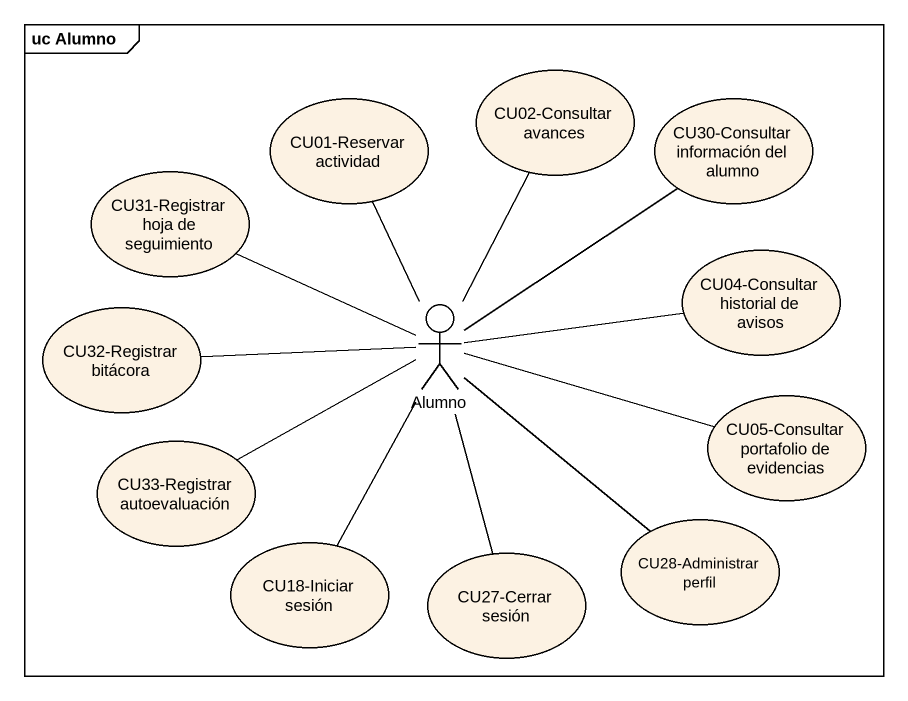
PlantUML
@startuml
mainframe uc Alumno
usecase "CU02-Consultar avances" as CU02_Consultar_avances
usecase "CU01-Reservar actividad" as CU01_Reservar_actividad
usecase "CU30-Consultar información del alumno" as CU30_Consultar_información
usecase "CU31-Registrar hoja de seguimiento" as CU31_Registrar_hoja_de
usecase "CU04-Consultar historial de avisos" as CU04_Consultar_historial_de
usecase "CU32-Registrar bitácora" as CU32_Registrar_bitácora
actor Alumno
usecase "CU05-Consultar portafolio de evidencias" as CU05_Consultar_portafolio
usecase "CU33-Registrar autoevaluación" as CU33_Registrar
usecase "CU18-Iniciar sesión" as CU18_Iniciar_sesión
usecase "CU27-Cerrar sesión" as CU27_Cerrar_sesión
usecase "CU28-Administrar perfil" as CU28_Administrar_perfil
CU01_Reservar_actividad -- Alumno
CU30_Consultar_información -- Alumno
CU31_Registrar_hoja_de -right- Alumno
CU32_Registrar_bitácora -right- Alumno
Alumno -up- CU02_Consultar_avances
Alumno -right- CU04_Consultar_historial_de
Alumno -right- CU05_Consultar_portafolio
CU33_Registrar -right- Alumno
CU18_Iniciar_sesión -up- Alumno
CU27_Cerrar_sesión -up- Alumno
CU28_Administrar_perfil -up- Alumno
@enduml
